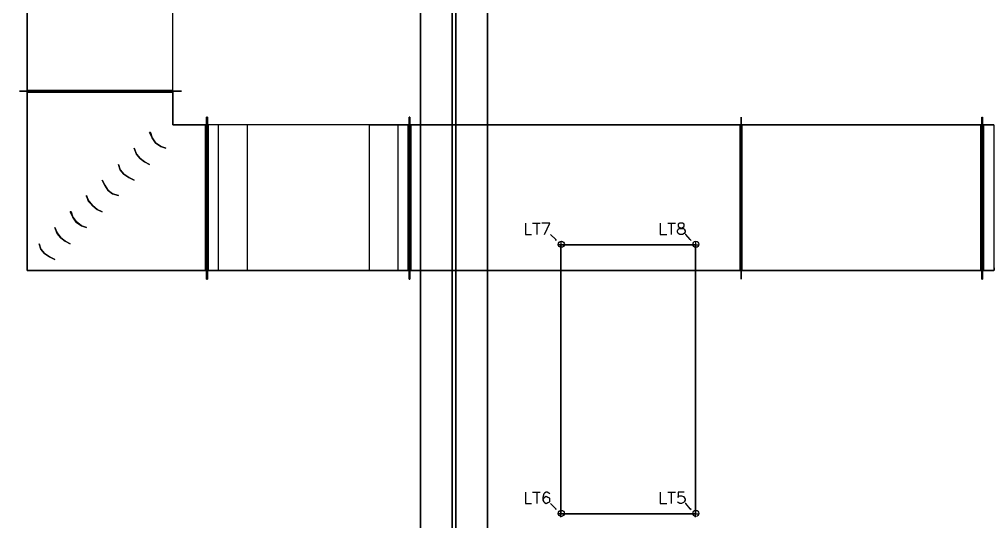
# Model space of a CAD drawing. Header units: metres. Extents: x 114 to 218, y 8 to 180.
# Drawn here: x 134.04 to 151.33, y 29.16 to 38.11 of the extents above; entities that cross this region are included whole.
import ezdxf

# ---------------------------------------------------------------- set-up
doc = ezdxf.new("R2010")
doc.units = ezdxf.units.M
doc.header["$MEASUREMENT"] = 0
for name, color, linetype in [('E-LIGHT', 7, 'Continuous'), ('E-LIGHT-CLRANCE', 7, 'Continuous'), ('E-TFP-LIGHT', 7, 'Continuous'), ('M-SA2S-Conn', 7, 'Continuous'), ('M-SA2S-Rect', 7, 'Continuous'), ('M-SA2S-TV', 7, 'Continuous'), ('S-3D-BEAM', 7, 'Continuous')]:
    doc.layers.add(name, color=color, linetype=linetype)

msp = doc.modelspace()

# ---------------------------------------------------------------- linework, layer by layer
at = {"layer": 'E-LIGHT', "color": 5, "true_color": 0x0000ff}
for points in [[(146.101, 29.297), (143.701, 29.297), (143.701, 34.096), (146.101, 34.096), (143.701, 34.096), (143.701, 29.297), (146.101, 29.297)], [(143.701, 34.096), (143.701, 34.096)], [(143.701, 34.096), (143.701, 34.096)], [(146.101, 34.096), (146.101, 29.297), (146.101, 34.096)], [(146.101, 34.096), (146.101, 34.096)], [(146.101, 34.096), (146.101, 34.096)], [(143.701, 29.297), (143.701, 29.297)], [(143.701, 29.297), (143.701, 29.297)], [(146.101, 29.297), (146.101, 29.297)], [(146.101, 29.297), (146.101, 29.297)]]:
    msp.add_lwpolyline(points, dxfattribs=at)
at = {"layer": 'E-LIGHT-CLRANCE', "color": 150, "true_color": 0x007fff}
for points in [[(146.101, 29.297), (143.701, 29.297), (143.701, 34.096), (146.101, 34.096), (143.701, 34.096), (143.701, 29.297), (146.101, 29.297)], [(143.701, 34.096), (143.701, 34.096)], [(143.701, 34.096), (143.701, 34.096)], [(146.101, 34.096), (146.101, 29.297), (146.101, 34.096)], [(146.101, 34.096), (146.101, 34.096)], [(146.101, 34.096), (146.101, 34.096)], [(143.701, 29.297), (143.701, 29.297)], [(143.701, 29.297), (143.701, 29.297)], [(146.101, 29.297), (146.101, 29.297)], [(146.101, 29.297), (146.101, 29.297)]]:
    msp.add_lwpolyline(points, dxfattribs=at)
at = {"layer": 'E-TFP-LIGHT', "color": 5, "true_color": 0x0000ff}
for points in [[(143.071, 34.481), (143.071, 34.281), (143.178, 34.281)], [(143.194, 34.481), (143.332, 34.481)], [(143.27, 34.481), (143.27, 34.281)], [(143.409, 34.281), (143.501, 34.481), (143.363, 34.481)], [(145.47, 34.481), (145.47, 34.281), (145.593, 34.281)], [(145.609, 34.481), (145.747, 34.481)], [(145.67, 34.481), (145.67, 34.281)], [(145.824, 34.481), (145.793, 34.465), (145.793, 34.45), (145.793, 34.435), (145.793, 34.419), (145.824, 34.404), (145.855, 34.388), (145.885, 34.388), (145.901, 34.373), (145.916, 34.342), (145.916, 34.327), (145.901, 34.296), (145.87, 34.281), (145.824, 34.281), (145.793, 34.296), (145.778, 34.327), (145.778, 34.342), (145.793, 34.373), (145.808, 34.388), (145.839, 34.388), (145.87, 34.404), (145.901, 34.419), (145.901, 34.435), (145.901, 34.45), (145.901, 34.465), (145.87, 34.481), (145.824, 34.481)], [(143.609, 34.188), (143.517, 34.281)], [(146.008, 34.188), (145.932, 34.281), (145.916, 34.281)], [(143.609, 34.188), (143.609, 34.173), (143.609, 34.173), (143.609, 34.188), (143.609, 34.188)], [(143.701, 34.035), (143.701, 34.096), (143.64, 34.096)], [(143.701, 34.142), (143.701, 34.096), (143.747, 34.096)], [(143.701, 34.096), (143.701, 34.096)], [(143.701, 34.096), (143.701, 34.096)], [(143.747, 34.096), (143.747, 34.096)], [(146.008, 34.188), (146.024, 34.173), (146.024, 34.173), (146.008, 34.188), (146.008, 34.188)], [(146.101, 34.035), (146.101, 34.096), (146.055, 34.096)], [(146.101, 34.142), (146.101, 34.096), (146.162, 34.096)], [(146.101, 34.096), (146.101, 34.096)], [(146.101, 34.096), (146.101, 34.096)], [(146.162, 34.096), (146.162, 34.096)], [(143.071, 29.682), (143.071, 29.482), (143.178, 29.482)], [(143.194, 29.682), (143.332, 29.682)], [(143.27, 29.682), (143.27, 29.482)], [(143.501, 29.651), (143.486, 29.666), (143.455, 29.682), (143.44, 29.682), (143.409, 29.666), (143.394, 29.651), (143.378, 29.589), (143.378, 29.543), (143.394, 29.512), (143.409, 29.497), (143.44, 29.482), (143.47, 29.497), (143.501, 29.512), (143.501, 29.543), (143.501, 29.574), (143.47, 29.589), (143.44, 29.605), (143.409, 29.589), (143.394, 29.574), (143.378, 29.543)], [(145.47, 29.682), (145.47, 29.482), (145.593, 29.482)], [(145.609, 29.682), (145.747, 29.682)], [(145.67, 29.682), (145.67, 29.482)], [(145.901, 29.682), (145.793, 29.682), (145.793, 29.589), (145.793, 29.605), (145.824, 29.62), (145.855, 29.62), (145.885, 29.605), (145.901, 29.589), (145.916, 29.559), (145.916, 29.543), (145.901, 29.512), (145.885, 29.497), (145.855, 29.482), (145.824, 29.482), (145.793, 29.497), (145.778, 29.512)], [(143.609, 29.389), (143.517, 29.482)], [(146.008, 29.389), (145.932, 29.482), (145.916, 29.482)], [(143.609, 29.389), (143.609, 29.374), (143.609, 29.374), (143.609, 29.389), (143.609, 29.389)], [(143.701, 29.236), (143.701, 29.297), (143.64, 29.297)], [(143.701, 29.343), (143.701, 29.297), (143.747, 29.297)], [(143.701, 29.297), (143.701, 29.297)], [(143.701, 29.297), (143.701, 29.297)], [(143.747, 29.297), (143.747, 29.297)], [(146.008, 29.389), (146.024, 29.374), (146.024, 29.374), (146.008, 29.389), (146.008, 29.389)], [(146.101, 29.236), (146.101, 29.297), (146.055, 29.297)], [(146.101, 29.343), (146.101, 29.297), (146.162, 29.297)], [(146.101, 29.297), (146.101, 29.297)], [(146.101, 29.297), (146.101, 29.297)], [(146.162, 29.297), (146.162, 29.297)]]:
    msp.add_lwpolyline(points, dxfattribs=at)
for centre in [(143.709, 34.104), (146.108, 34.104), (143.709, 29.305), (146.108, 29.305)]:
    msp.add_circle(centre, 0.0538, dxfattribs=at)
at = {"layer": 'M-SA2S-Conn', "color": 5, "true_color": 0x0000ff}
for points in [[(134.041, 36.834), (136.933, 36.834), (134.041, 36.834)], [(136.933, 36.834), (134.041, 36.834), (136.933, 36.834)], [(134.041, 36.834), (134.041, 36.834)], [(134.041, 36.834), (134.041, 36.834)], [(134.041, 36.834), (134.041, 36.834)], [(136.779, 36.849), (134.18, 36.849), (136.779, 36.849)], [(136.779, 36.834), (136.779, 36.849), (136.779, 36.834), (134.18, 36.834), (134.18, 36.849), (134.18, 36.834), (136.779, 36.834)], [(134.18, 36.849), (134.18, 36.849)], [(134.18, 36.819), (134.18, 36.834), (136.779, 36.834), (136.779, 36.819), (136.779, 36.834), (134.18, 36.834), (134.18, 36.819)], [(134.18, 36.834), (134.18, 36.834)], [(134.18, 36.834), (134.18, 36.834)], [(134.18, 36.834), (134.18, 36.834)], [(136.779, 36.849), (136.779, 36.849)], [(136.779, 36.834), (136.779, 36.834)], [(136.779, 36.834), (136.779, 36.834)], [(136.933, 36.834), (136.933, 36.834)], [(136.779, 36.819), (134.18, 36.819), (136.779, 36.819)], [(134.18, 36.819), (134.18, 36.819)], [(136.779, 36.819), (136.779, 36.819)], [(137.395, 33.481), (137.379, 33.481), (137.379, 36.373), (137.395, 36.373), (137.395, 33.481)], [(137.395, 36.373), (137.395, 36.373), (137.379, 36.373), (137.379, 33.481), (137.395, 33.481), (137.395, 36.373)], [(137.379, 36.373), (137.379, 36.373)], [(137.379, 36.373), (137.379, 36.373)], [(137.395, 36.373), (137.395, 36.373)], [(141.009, 36.373), (140.994, 36.373), (141.009, 36.373), (141.009, 33.481), (140.994, 33.481), (140.994, 36.373)], [(140.994, 36.373), (140.994, 33.481), (141.009, 33.481), (141.009, 36.373)], [(140.994, 36.373), (140.994, 36.373)], [(141.009, 36.373), (141.009, 36.373)], [(141.009, 36.373), (141.009, 36.373)], [(146.916, 36.373), (146.916, 33.481), (146.916, 36.373)], [(146.916, 33.481), (146.916, 36.373), (146.916, 33.481)], [(146.916, 36.373), (146.916, 36.373)], [(151.207, 36.373), (151.223, 36.373), (151.223, 33.481), (151.207, 33.481), (151.207, 36.373), (151.223, 36.373)], [(151.207, 36.373), (151.207, 33.481), (151.223, 33.481), (151.223, 36.373)], [(151.207, 36.373), (151.207, 36.373)], [(151.207, 36.373), (151.207, 36.373)], [(151.223, 36.373), (151.223, 36.373)], [(151.223, 36.373), (151.223, 36.373)], [(137.364, 36.234), (137.364, 33.635), (137.364, 36.234)], [(137.364, 33.635), (137.379, 33.635), (137.379, 36.234), (137.364, 36.234), (137.379, 36.234), (137.379, 33.635), (137.364, 33.635)], [(137.364, 36.234), (137.364, 36.234)], [(137.379, 36.234), (137.379, 36.234)], [(137.41, 33.635), (137.395, 33.635), (137.395, 36.234), (137.41, 36.234), (137.395, 36.234), (137.395, 33.635), (137.41, 33.635)], [(137.395, 36.234), (137.395, 36.234)], [(137.41, 36.234), (137.41, 33.635), (137.41, 36.234)], [(137.41, 36.234), (137.41, 36.234)], [(140.979, 33.635), (140.979, 36.234), (140.979, 33.635)], [(140.994, 33.635), (140.994, 36.234), (140.979, 36.234), (140.994, 36.234), (140.994, 33.635)], [(140.979, 36.234), (140.979, 36.234)], [(140.994, 36.234), (140.994, 36.234)], [(141.009, 36.234), (141.025, 36.234)], [(141.009, 36.234), (141.009, 33.635), (141.009, 36.234), (141.025, 36.234), (141.025, 36.234)], [(141.009, 36.234), (141.009, 36.234)], [(141.025, 36.234), (141.025, 33.635), (141.025, 36.234)], [(141.025, 36.234), (141.025, 36.234)], [(146.901, 33.635), (146.901, 36.234), (146.901, 33.635)], [(146.916, 36.234), (146.916, 33.635), (146.931, 33.635), (146.916, 33.635), (146.916, 36.234), (146.931, 36.234), (146.916, 36.234), (146.916, 33.635), (146.916, 36.234), (146.901, 36.234), (146.916, 36.234)], [(146.901, 36.234), (146.901, 36.234)], [(146.916, 36.234), (146.916, 36.234)], [(146.931, 36.234), (146.931, 33.635), (146.931, 36.234)], [(146.931, 36.234), (146.931, 36.234)], [(146.931, 36.234), (146.931, 36.234)], [(151.192, 33.635), (151.207, 33.635), (151.192, 33.635), (151.192, 36.234), (151.207, 36.234), (151.207, 33.635)], [(151.207, 33.635), (151.207, 36.234), (151.192, 36.234), (151.192, 33.635)], [(151.192, 36.234), (151.192, 36.234)], [(151.207, 36.234), (151.207, 36.234)], [(151.238, 36.234), (151.223, 36.234), (151.238, 36.234), (151.238, 33.635), (151.223, 33.635), (151.223, 36.234)], [(151.223, 36.234), (151.223, 33.635), (151.238, 33.635)], [(151.223, 36.234), (151.223, 36.234)], [(151.238, 33.635), (151.238, 36.234)], [(151.238, 36.234), (151.238, 36.234)], [(151.238, 36.234), (151.238, 36.234)], [(137.364, 33.635), (137.364, 33.635)], [(137.379, 33.635), (137.379, 33.635)], [(137.379, 33.635), (137.379, 33.635)], [(137.379, 33.635), (137.379, 33.635)], [(137.395, 33.635), (137.395, 33.635)], [(137.395, 33.635), (137.395, 33.635)], [(137.395, 33.635), (137.395, 33.635)], [(137.41, 33.635), (137.41, 33.635)], [(140.979, 33.635), (140.994, 33.635), (140.979, 33.635)], [(140.979, 33.635), (140.979, 33.635)], [(140.979, 33.635), (140.979, 33.635)], [(140.994, 33.635), (140.994, 33.635)], [(141.025, 33.635), (141.009, 33.635), (141.025, 33.635)], [(141.009, 33.635), (141.009, 33.635)], [(141.025, 33.635), (141.025, 33.635)], [(146.901, 33.635), (146.916, 33.635), (146.901, 33.635)], [(146.901, 33.635), (146.901, 33.635)], [(146.901, 33.635), (146.901, 33.635)], [(146.916, 33.635), (146.916, 33.635)], [(146.916, 33.635), (146.916, 33.635)], [(146.931, 33.635), (146.931, 33.635)], [(151.192, 33.635), (151.192, 33.635)], [(151.192, 33.635), (151.192, 33.635)], [(151.207, 33.635), (151.207, 33.635)], [(151.223, 33.635), (151.223, 33.635)], [(151.238, 33.635), (151.238, 33.635)], [(137.379, 33.481), (137.379, 33.481)], [(137.379, 33.481), (137.379, 33.481)], [(137.379, 33.481), (137.379, 33.481)], [(137.395, 33.481), (137.395, 33.481)], [(137.395, 33.481), (137.395, 33.481)], [(137.395, 33.481), (137.395, 33.481)], [(140.994, 33.481), (140.994, 33.481)], [(141.009, 33.481), (141.009, 33.481)], [(141.009, 33.481), (141.009, 33.481)], [(146.916, 33.481), (146.916, 33.481)], [(151.207, 33.481), (151.207, 33.481)], [(151.223, 33.481), (151.223, 33.481)], [(151.223, 33.481), (151.223, 33.481)]]:
    msp.add_lwpolyline(points, dxfattribs=at)
at = {"layer": 'M-SA2S-Rect', "color": 5, "true_color": 0x0000ff}
for points in [[(136.779, 36.834), (134.18, 36.834), (136.779, 36.834), (136.779, 40.541)], [(134.18, 36.834), (134.18, 40.541), (134.18, 36.834)], [(136.779, 36.834), (136.779, 40.541)], [(134.18, 36.834), (134.18, 36.834)], [(134.18, 36.834), (134.18, 33.635), (137.379, 33.635), (137.379, 36.234), (136.779, 36.234), (137.379, 36.234), (137.379, 33.635), (134.18, 33.635), (134.18, 36.834)], [(136.779, 36.834), (134.18, 36.834), (136.779, 36.834)], [(134.18, 36.834), (134.18, 36.834)], [(134.18, 36.834), (134.18, 36.834)], [(136.779, 36.834), (136.779, 36.834)], [(136.779, 36.834), (136.779, 36.834)], [(136.779, 36.834), (136.779, 36.234), (136.779, 36.834)], [(136.779, 36.834), (136.779, 36.834)], [(136.779, 36.834), (136.779, 36.834)], [(136.779, 36.234), (136.779, 36.234)], [(136.779, 36.234), (136.779, 36.234)], [(137.379, 36.234), (137.379, 36.234)], [(137.379, 36.234), (137.379, 36.234)], [(138.102, 36.234), (137.395, 36.234)], [(140.286, 36.234), (137.595, 36.234), (137.395, 36.234)], [(140.994, 36.234), (140.794, 36.234), (140.794, 33.635), (140.994, 33.635), (140.286, 33.635), (137.595, 33.635), (137.395, 33.635), (138.102, 33.635), (140.794, 33.635)], [(137.395, 33.635), (137.395, 36.234), (137.395, 33.635)], [(137.395, 36.234), (137.395, 36.234)], [(137.395, 36.234), (137.395, 36.234)], [(137.595, 33.635), (137.595, 36.234)], [(137.595, 36.234), (137.595, 36.234)], [(140.794, 36.234), (138.102, 36.234), (138.102, 33.635)], [(138.102, 36.234), (138.102, 36.234)], [(140.286, 33.635), (140.286, 36.234), (140.994, 36.234)], [(140.286, 36.234), (140.286, 36.234)], [(140.794, 36.234), (140.794, 36.234)], [(140.994, 33.635), (140.994, 36.234), (140.994, 33.635)], [(140.994, 36.234), (140.994, 36.234)], [(140.994, 36.234), (140.994, 36.234)], [(141.009, 33.635), (141.009, 36.234), (141.009, 33.635)], [(146.916, 33.635), (146.916, 36.234), (146.916, 33.635), (141.009, 33.635), (146.916, 33.635)], [(146.916, 36.234), (141.009, 36.234), (146.916, 36.234)], [(141.009, 36.234), (141.009, 36.234)], [(146.916, 36.234), (146.916, 36.234)], [(151.207, 36.234), (146.916, 36.234), (146.916, 33.635), (146.916, 33.635), (151.207, 33.635), (151.207, 36.234)], [(151.207, 33.635), (146.916, 33.635), (146.916, 36.234), (151.207, 36.234), (151.207, 33.635)], [(146.916, 36.234), (146.916, 36.234)], [(151.207, 36.234), (151.207, 36.234)], [(151.423, 36.234), (151.423, 33.635), (151.223, 33.635), (151.223, 36.234), (151.423, 36.234), (151.223, 36.234), (151.223, 33.635), (151.423, 33.635), (152.423, 34.927)], [(151.223, 36.234), (151.223, 36.234)], [(151.223, 36.234), (151.223, 36.234)], [(134.18, 33.635), (134.18, 33.635)], [(134.18, 33.635), (134.18, 33.635)], [(137.379, 33.635), (137.379, 33.635)], [(137.379, 33.635), (137.379, 33.635)], [(137.395, 33.635), (137.395, 33.635)], [(137.395, 33.635), (137.395, 33.635)], [(137.595, 33.635), (137.595, 33.635)], [(138.102, 33.635), (138.102, 33.635)], [(140.286, 33.635), (140.286, 33.635)], [(140.794, 33.635), (140.794, 33.635)], [(140.994, 33.635), (140.994, 33.635)], [(140.994, 33.635), (140.994, 33.635)], [(141.009, 33.635), (141.009, 33.635)], [(146.916, 33.635), (146.916, 33.635)], [(146.916, 33.635), (146.916, 33.635)], [(151.207, 33.635), (151.207, 33.635)], [(151.223, 33.635), (151.223, 33.635)], [(151.223, 33.635), (151.223, 33.635)], [(151.223, 33.635), (151.223, 33.635)]]:
    msp.add_lwpolyline(points, dxfattribs=at)
at = {"layer": 'M-SA2S-TV', "color": 5, "true_color": 0x0000ff}
for points in [[(136.564, 35.85), (136.656, 35.819), (136.564, 35.85), (136.472, 35.911), (136.41, 36.003), (136.364, 36.096), (136.379, 36.096), (136.41, 36.003), (136.472, 35.911), (136.564, 35.85), (136.656, 35.819), (136.564, 35.85), (136.472, 35.911), (136.41, 36.003), (136.379, 36.096), (136.364, 36.096), (136.41, 36.003), (136.472, 35.911), (136.564, 35.85)], [(136.364, 36.096), (136.364, 36.096)], [(136.364, 36.096), (136.364, 36.096)], [(136.364, 36.096), (136.364, 36.096)], [(136.379, 36.096), (136.379, 36.096)], [(136.379, 36.096), (136.379, 36.096)], [(136.379, 36.096), (136.379, 36.096)], [(136.41, 36.003), (136.41, 36.003)], [(136.41, 36.003), (136.41, 36.003)], [(136.41, 36.003), (136.41, 36.003)], [(136.41, 36.003), (136.41, 36.003)], [(136.41, 36.003), (136.41, 36.003)], [(136.41, 36.003), (136.41, 36.003)], [(136.087, 35.819), (136.087, 35.819)], [(136.087, 35.819), (136.087, 35.819)], [(136.272, 35.573), (136.364, 35.527), (136.272, 35.573), (136.195, 35.634), (136.133, 35.711), (136.087, 35.819), (136.133, 35.711), (136.195, 35.634), (136.272, 35.573), (136.364, 35.527), (136.272, 35.573), (136.195, 35.634), (136.133, 35.711), (136.087, 35.819), (136.133, 35.711), (136.195, 35.634), (136.272, 35.573)], [(136.087, 35.819), (136.087, 35.819)], [(136.472, 35.911), (136.472, 35.911)], [(136.472, 35.911), (136.472, 35.911)], [(136.472, 35.911), (136.472, 35.911)], [(136.472, 35.911), (136.472, 35.911)], [(136.472, 35.911), (136.472, 35.911)], [(136.564, 35.85), (136.564, 35.85)], [(136.564, 35.85), (136.564, 35.85)], [(136.564, 35.85), (136.564, 35.85)], [(136.564, 35.85), (136.564, 35.85)], [(136.564, 35.85), (136.564, 35.85)], [(136.564, 35.85), (136.564, 35.85)], [(136.656, 35.819), (136.656, 35.819)], [(136.656, 35.819), (136.656, 35.819)], [(136.656, 35.819), (136.656, 35.819)], [(136.656, 35.819), (136.656, 35.819)], [(136.133, 35.711), (136.133, 35.711)], [(136.133, 35.711), (136.133, 35.711)], [(136.133, 35.711), (136.133, 35.711)], [(136.133, 35.711), (136.133, 35.711)], [(136.195, 35.634), (136.195, 35.634)], [(136.195, 35.634), (136.195, 35.634)], [(136.195, 35.634), (136.195, 35.634)], [(135.995, 35.296), (136.087, 35.25), (135.995, 35.296), (135.903, 35.357), (135.841, 35.434), (135.81, 35.527), (135.841, 35.434), (135.903, 35.357), (135.995, 35.296), (136.087, 35.25), (135.995, 35.296), (135.903, 35.357), (135.841, 35.434), (135.81, 35.527), (135.841, 35.434), (135.903, 35.357), (135.995, 35.296)], [(135.81, 35.527), (135.81, 35.527)], [(135.81, 35.527), (135.81, 35.527)], [(135.81, 35.527), (135.81, 35.527)], [(135.81, 35.527), (135.81, 35.527)], [(136.272, 35.573), (136.272, 35.573)], [(136.272, 35.573), (136.272, 35.573)], [(136.272, 35.573), (136.272, 35.573)], [(136.272, 35.573), (136.272, 35.573)], [(136.364, 35.527), (136.364, 35.527)], [(136.364, 35.527), (136.364, 35.527)], [(136.364, 35.527), (136.364, 35.527)], [(135.841, 35.434), (135.841, 35.434)], [(135.841, 35.434), (135.841, 35.434)], [(135.841, 35.434), (135.841, 35.434)], [(135.841, 35.434), (135.841, 35.434)], [(135.841, 35.434), (135.841, 35.434)], [(135.841, 35.434), (135.841, 35.434)], [(135.903, 35.357), (135.903, 35.357)], [(135.903, 35.357), (135.903, 35.357)], [(135.903, 35.357), (135.903, 35.357)], [(135.903, 35.357), (135.903, 35.357)], [(135.903, 35.357), (135.903, 35.357)], [(135.995, 35.296), (135.995, 35.296)], [(135.995, 35.296), (135.995, 35.296)], [(135.995, 35.296), (135.995, 35.296)], [(135.995, 35.296), (135.995, 35.296)], [(135.995, 35.296), (135.995, 35.296)], [(135.995, 35.296), (135.995, 35.296)], [(135.518, 35.25), (135.518, 35.25)], [(135.518, 35.25), (135.518, 35.25)], [(135.703, 35.004), (135.81, 34.973), (135.703, 35.004), (135.626, 35.065), (135.564, 35.157), (135.518, 35.25), (135.564, 35.157), (135.626, 35.065), (135.703, 35.004), (135.81, 34.973), (135.703, 35.004), (135.626, 35.065), (135.564, 35.157), (135.518, 35.25), (135.564, 35.157), (135.626, 35.065), (135.703, 35.004)], [(135.518, 35.25), (135.518, 35.25)], [(135.564, 35.157), (135.564, 35.157)], [(135.564, 35.157), (135.564, 35.157)], [(135.564, 35.157), (135.564, 35.157)], [(135.564, 35.157), (135.564, 35.157)], [(136.087, 35.25), (136.087, 35.25)], [(136.087, 35.25), (136.087, 35.25)], [(136.087, 35.25), (136.087, 35.25)], [(136.087, 35.25), (136.087, 35.25)], [(135.426, 34.727), (135.518, 34.681), (135.426, 34.727), (135.349, 34.788), (135.272, 34.865), (135.241, 34.973), (135.241, 34.958), (135.287, 34.865), (135.349, 34.788), (135.426, 34.727), (135.518, 34.681), (135.426, 34.727), (135.349, 34.788), (135.287, 34.865), (135.241, 34.958), (135.241, 34.973), (135.272, 34.865), (135.349, 34.788), (135.426, 34.727)], [(135.241, 34.973), (135.241, 34.973)], [(135.241, 34.973), (135.241, 34.973)], [(135.241, 34.973), (135.241, 34.973)], [(135.241, 34.958), (135.241, 34.958)], [(135.241, 34.958), (135.241, 34.958)], [(135.241, 34.958), (135.241, 34.958)], [(135.626, 35.065), (135.626, 35.065)], [(135.626, 35.065), (135.626, 35.065)], [(135.626, 35.065), (135.626, 35.065)], [(135.703, 35.004), (135.703, 35.004)], [(135.703, 35.004), (135.703, 35.004)], [(135.703, 35.004), (135.703, 35.004)], [(135.703, 35.004), (135.703, 35.004)], [(135.81, 34.973), (135.81, 34.973)], [(135.81, 34.973), (135.81, 34.973)], [(135.81, 34.973), (135.81, 34.973)], [(135.272, 34.865), (135.272, 34.865)], [(135.272, 34.865), (135.272, 34.865)], [(135.272, 34.865), (135.272, 34.865)], [(135.287, 34.865), (135.287, 34.865)], [(135.287, 34.865), (135.287, 34.865)], [(135.287, 34.865), (135.287, 34.865)], [(135.349, 34.788), (135.349, 34.788)], [(135.349, 34.788), (135.349, 34.788)], [(135.349, 34.788), (135.349, 34.788)], [(135.349, 34.788), (135.349, 34.788)], [(135.349, 34.788), (135.349, 34.788)], [(134.949, 34.681), (134.949, 34.681)], [(135.149, 34.435), (135.241, 34.404), (135.149, 34.435), (135.057, 34.511), (134.995, 34.588), (134.964, 34.681), (134.949, 34.681), (134.995, 34.588), (135.057, 34.496), (135.149, 34.435), (135.241, 34.404), (135.149, 34.435), (135.057, 34.496), (134.995, 34.588), (134.949, 34.681), (134.964, 34.681), (134.995, 34.588), (135.057, 34.511), (135.149, 34.435)], [(134.949, 34.681), (134.949, 34.681)], [(134.964, 34.681), (134.964, 34.681)], [(134.964, 34.681), (134.964, 34.681)], [(134.995, 34.588), (134.995, 34.588)], [(134.995, 34.588), (134.995, 34.588)], [(134.995, 34.588), (134.995, 34.588)], [(134.995, 34.588), (134.995, 34.588)], [(135.426, 34.727), (135.426, 34.727)], [(135.426, 34.727), (135.426, 34.727)], [(135.426, 34.727), (135.426, 34.727)], [(135.426, 34.727), (135.426, 34.727)], [(135.426, 34.727), (135.426, 34.727)], [(135.426, 34.727), (135.426, 34.727)], [(135.518, 34.681), (135.518, 34.681)], [(135.518, 34.681), (135.518, 34.681)], [(135.518, 34.681), (135.518, 34.681)], [(135.518, 34.681), (135.518, 34.681)], [(135.057, 34.511), (135.057, 34.511)], [(135.057, 34.511), (135.057, 34.511)], [(135.057, 34.496), (135.057, 34.496)], [(135.057, 34.496), (135.057, 34.496)], [(135.149, 34.435), (135.149, 34.435)], [(135.149, 34.435), (135.149, 34.435)], [(135.149, 34.435), (135.149, 34.435)], [(135.149, 34.435), (135.149, 34.435)], [(134.672, 34.404), (134.672, 34.404)], [(134.672, 34.404), (134.672, 34.404)], [(134.857, 34.158), (134.949, 34.112), (134.857, 34.158), (134.78, 34.219), (134.718, 34.311), (134.672, 34.404), (134.718, 34.296), (134.78, 34.219), (134.857, 34.158), (134.949, 34.112), (134.857, 34.158), (134.78, 34.219), (134.718, 34.296), (134.672, 34.404), (134.718, 34.311), (134.78, 34.219), (134.857, 34.158)], [(134.672, 34.404), (134.672, 34.404)], [(134.718, 34.311), (134.718, 34.311)], [(134.718, 34.311), (134.718, 34.311)], [(134.718, 34.296), (134.718, 34.296)], [(134.718, 34.296), (134.718, 34.296)], [(135.241, 34.404), (135.241, 34.404)], [(135.241, 34.404), (135.241, 34.404)], [(135.241, 34.404), (135.241, 34.404)], [(134.58, 33.881), (134.672, 33.835), (134.58, 33.881), (134.488, 33.942), (134.426, 34.019), (134.395, 34.112), (134.426, 34.019), (134.488, 33.942), (134.58, 33.881), (134.672, 33.835), (134.58, 33.881), (134.488, 33.942), (134.426, 34.019), (134.395, 34.112), (134.426, 34.019), (134.488, 33.942), (134.58, 33.881)], [(134.395, 34.112), (134.395, 34.112)], [(134.395, 34.112), (134.395, 34.112)], [(134.395, 34.112), (134.395, 34.112)], [(134.395, 34.112), (134.395, 34.112)], [(134.78, 34.219), (134.78, 34.219)], [(134.78, 34.219), (134.78, 34.219)], [(134.78, 34.219), (134.78, 34.219)], [(134.857, 34.158), (134.857, 34.158)], [(134.857, 34.158), (134.857, 34.158)], [(134.857, 34.158), (134.857, 34.158)], [(134.857, 34.158), (134.857, 34.158)], [(134.949, 34.112), (134.949, 34.112)], [(134.949, 34.112), (134.949, 34.112)], [(134.949, 34.112), (134.949, 34.112)], [(134.426, 34.019), (134.426, 34.019)], [(134.426, 34.019), (134.426, 34.019)], [(134.426, 34.019), (134.426, 34.019)], [(134.426, 34.019), (134.426, 34.019)], [(134.426, 34.019), (134.426, 34.019)], [(134.426, 34.019), (134.426, 34.019)], [(134.488, 33.942), (134.488, 33.942)], [(134.488, 33.942), (134.488, 33.942)], [(134.488, 33.942), (134.488, 33.942)], [(134.488, 33.942), (134.488, 33.942)], [(134.488, 33.942), (134.488, 33.942)], [(134.58, 33.881), (134.58, 33.881)], [(134.58, 33.881), (134.58, 33.881)], [(134.58, 33.881), (134.58, 33.881)], [(134.58, 33.881), (134.58, 33.881)], [(134.58, 33.881), (134.58, 33.881)], [(134.58, 33.881), (134.58, 33.881)], [(134.672, 33.835), (134.672, 33.835)], [(134.672, 33.835), (134.672, 33.835)], [(134.672, 33.835), (134.672, 33.835)], [(134.672, 33.835), (134.672, 33.835)]]:
    msp.add_lwpolyline(points, dxfattribs=at)
at = {"layer": 'S-3D-BEAM', "color": 4, "true_color": 0x00ffff}
for points in [[(141.194, 78.719), (141.194, 24.529), (141.194, 78.719)], [(142.394, 24.529), (141.194, 24.529), (141.194, 24.529), (141.194, 78.719), (142.394, 78.719), (142.394, 24.529)], [(141.194, 24.529), (142.394, 24.529), (142.394, 24.529), (142.394, 78.719), (141.194, 78.719), (141.194, 24.529)], [(141.194, 78.719), (141.194, 24.529), (141.194, 78.719)], [(141.763, 24.529), (141.194, 24.529), (141.194, 24.529), (141.194, 78.719), (141.763, 78.719), (141.763, 24.529)], [(141.763, 24.529), (141.194, 24.529), (141.763, 24.529), (141.763, 24.529), (141.763, 78.719), (141.194, 78.719), (141.194, 24.529), (142.394, 24.529), (141.825, 24.529)], [(141.763, 78.719), (141.763, 24.529), (141.763, 78.719)], [(141.825, 24.529), (142.394, 24.529), (142.394, 24.529), (142.394, 78.719), (141.825, 78.719), (141.825, 24.529)], [(141.825, 78.719), (141.825, 24.529), (141.825, 78.719)], [(142.394, 24.529), (141.825, 24.529), (141.825, 24.529), (141.825, 78.719), (142.394, 78.719), (142.394, 24.529)], [(142.394, 78.719), (142.394, 24.529), (142.394, 78.719)], [(142.394, 78.719), (142.394, 24.529), (142.394, 78.719)]]:
    msp.add_lwpolyline(points, dxfattribs=at)

doc.saveas('drawing.dxf')
